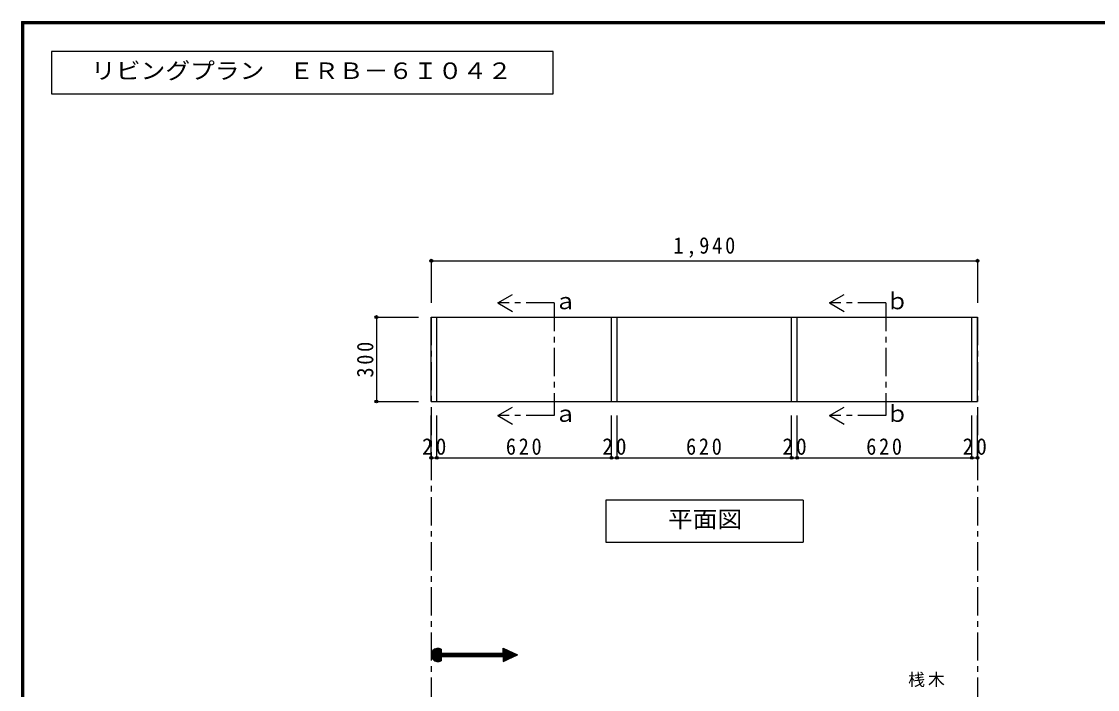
# Model space of a CAD drawing. Units: millimetres at full size, sheet at 1:20. Extents: x -3922 to 3878, y -2932 to 2722.
# Drawn here: x -3922 to -100, y 350 to 2722 of the extents above; entities that cross this region are included whole.
import ezdxf
from ezdxf.enums import TextEntityAlignment as Align

# ---------------------------------------------------------------- set-up
doc = ezdxf.new("R2010")
doc.units = ezdxf.units.MM
doc.header["$LTSCALE"] = 20
doc.header["$PDMODE"] = 32
doc.header["$PDSIZE"] = 10
doc.linetypes.add('CHAIN1', pattern=[8, 5, -1, 1, -1])
for name, color, linetype in [('0-2_本体', 2, 'Continuous'), ('0-3_固定棚', 3, 'Continuous'), ('0-A_文字', 7, 'Continuous'), ('0-B_寸法', 4, 'Continuous'), ('F-1_枠', 6, 'Continuous')]:
    doc.layers.add(name, color=color, linetype=linetype)
doc.styles.add('ＭＳ ゴシック', font='')
doc.styles.get('ＭＳ ゴシック').set_extended_font_data('MS Gothic')

msp = doc.modelspace()

# ---------------------------------------------------------------- linework, layer by layer
at = {"layer": '0-2_本体'}
for p, q in [((-2466.53, 1672.73), (-2446.53, 1672.73)), ((-2466.53, 1372.73), (-2466.53, 1672.73)), ((-2446.53, 1372.73), (-2446.53, 1672.73)), ((-1826.53, 1372.73), (-1826.53, 1672.73)), ((-1826.53, 1672.73), (-1806.53, 1672.73)), ((-1186.53, 1372.73), (-1186.53, 1672.73)), ((-1186.53, 1672.73), (-1166.53, 1672.73)), ((-546.53, 1372.73), (-546.53, 1672.73)), ((-546.53, 1672.73), (-526.53, 1672.73)), ((-526.53, 1372.73), (-526.53, 1672.73)), ((-2466.53, 1372.73), (-2446.53, 1372.73)), ((-546.53, 1372.73), (-526.53, 1372.73))]:
    msp.add_line(p, q, dxfattribs=at)
at = {"layer": '0-2_本体', "color": 3}
msp.add_line((-2466.53, 1372.73), (-526.53, 1372.73), dxfattribs=at)
at = {"layer": '0-2_本体'}
for points in [[(-1826.53, 1372.73), (-1806.53, 1372.73), (-1806.53, 1672.73)], [(-1186.53, 1372.73), (-1166.53, 1372.73), (-1166.53, 1672.73)]]:
    msp.add_lwpolyline(points, dxfattribs=at)
at = {"layer": '0-3_固定棚'}
for p, q in [((-2446.53, 1672.73), (-1826.53, 1672.73)), ((-1806.53, 1672.73), (-1186.53, 1672.73)), ((-1166.53, 1672.73), (-546.53, 1672.73))]:
    msp.add_line(p, q, dxfattribs=at)
at = {"layer": '0-A_文字'}
for p, q in [((-3815.36, 2615.63), (-3815.36, 2465.63)), ((-2033.88, 2615.63), (-3815.36, 2615.63)), ((-2033.88, 2465.63), (-2033.88, 2615.63)), ((-3815.36, 2465.63), (-2033.88, 2465.63)), ((-2230.02, 1722.73), (-2178.06, 1752.73)), ((-2230.02, 1722.73), (-2178.06, 1692.73)), ((-1051.36, 1722.73), (-999.39, 1752.73)), ((-1051.36, 1722.73), (-999.39, 1692.73)), ((-2230.02, 1322.73), (-2178.06, 1352.73)), ((-1051.36, 1322.73), (-999.39, 1352.73)), ((-2230.02, 1322.73), (-2178.06, 1292.73)), ((-1051.36, 1322.73), (-999.39, 1292.73)), ((-1846.03, 1022.73), (-1846.03, 872.73)), ((-1145.03, 1022.73), (-1846.03, 1022.73)), ((-1145.03, 1022.73), (-1145.03, 872.73)), ((-1846.03, 872.73), (-1145.03, 872.73)), ((-2466.53, 472.25), (-2442.57, 496.2)), ((-2466.39, 475.22), (-2445.54, 496.06)), ((-2466.34, 469.61), (-2439.93, 496.02)), ((-2465.91, 467.21), (-2437.53, 495.58)), ((-2465.73, 478.71), (-2449.03, 495.4)), ((-2465.28, 465.01), (-2435.34, 494.96)), ((-2464.48, 462.98), (-2433.3, 494.16)), ((-2463.97, 483.29), (-2453.62, 493.65)), ((-2463.54, 461.09), (-2431.42, 493.22)), ((-2462.46, 459.34), (-2431.12, 490.69)), ((-2461.26, 457.72), (-2431.12, 487.86)), ((-2459.93, 456.22), (-2431.12, 485.03)), ((-2458.48, 454.84), (-2431.12, 482.21)), ((-2456.91, 453.58), (-2431.12, 479.38)), ((-2455.22, 452.44), (-2429.17, 478.49)), ((-2453.4, 451.44), (-2426.34, 478.49)), ((-2451.43, 450.57), (-2423.51, 478.49)), ((-2449.31, 449.87), (-2420.68, 478.49)), ((-2447.01, 449.34), (-2431.12, 465.23)), ((-2444.48, 449.04), (-2431.12, 462.41)), ((-2441.67, 449.02), (-2431.12, 459.58)), ((-2431.12, 466.7), (-2431.12, 452.15)), ((-2431.12, 466.7), (-2210.63, 466.7)), ((-2429.65, 466.7), (-2417.86, 478.49)), ((-2426.82, 466.7), (-2415.03, 478.49)), ((-2423.99, 466.7), (-2412.2, 478.49)), ((-2421.17, 466.7), (-2409.37, 478.49)), ((-2418.34, 466.7), (-2406.54, 478.49)), ((-2415.51, 466.7), (-2403.71, 478.49)), ((-2412.68, 466.7), (-2400.89, 478.49)), ((-2409.85, 466.7), (-2398.06, 478.49)), ((-2407.02, 466.7), (-2395.23, 478.49)), ((-2404.19, 466.7), (-2392.4, 478.49)), ((-2401.37, 466.7), (-2389.57, 478.49)), ((-2398.54, 466.7), (-2386.74, 478.49)), ((-2395.71, 466.7), (-2383.92, 478.49)), ((-2392.88, 466.7), (-2381.09, 478.49)), ((-2390.05, 466.7), (-2378.26, 478.49)), ((-2387.22, 466.7), (-2375.43, 478.49)), ((-2384.4, 466.7), (-2372.6, 478.49)), ((-2381.57, 466.7), (-2369.77, 478.49)), ((-2378.74, 466.7), (-2366.94, 478.49)), ((-2375.91, 466.7), (-2364.12, 478.49)), ((-2373.08, 466.7), (-2361.29, 478.49)), ((-2370.25, 466.7), (-2358.46, 478.49)), ((-2367.42, 466.7), (-2355.63, 478.49)), ((-2364.6, 466.7), (-2352.8, 478.49)), ((-2361.77, 466.7), (-2349.97, 478.49)), ((-2358.94, 466.7), (-2347.15, 478.49)), ((-2356.11, 466.7), (-2344.32, 478.49)), ((-2353.28, 466.7), (-2341.49, 478.49)), ((-2350.45, 466.7), (-2338.66, 478.49)), ((-2347.63, 466.7), (-2335.83, 478.49)), ((-2344.8, 466.7), (-2333, 478.49)), ((-2341.97, 466.7), (-2330.18, 478.49)), ((-2339.14, 466.7), (-2327.35, 478.49)), ((-2336.31, 466.7), (-2324.52, 478.49)), ((-2333.48, 466.7), (-2321.69, 478.49)), ((-2330.66, 466.7), (-2318.86, 478.49)), ((-2327.83, 466.7), (-2316.03, 478.49)), ((-2325, 466.7), (-2313.2, 478.49)), ((-2322.17, 466.7), (-2310.38, 478.49)), ((-2319.34, 466.7), (-2307.55, 478.49)), ((-2316.51, 466.7), (-2304.72, 478.49)), ((-2313.68, 466.7), (-2301.89, 478.49)), ((-2310.86, 466.7), (-2299.06, 478.49)), ((-2308.03, 466.7), (-2296.23, 478.49)), ((-2305.2, 466.7), (-2293.41, 478.49)), ((-2302.37, 466.7), (-2290.58, 478.49)), ((-2299.54, 466.7), (-2287.75, 478.49)), ((-2296.71, 466.7), (-2284.92, 478.49)), ((-2293.89, 466.7), (-2282.09, 478.49)), ((-2291.06, 466.7), (-2279.26, 478.49)), ((-2288.23, 466.7), (-2276.44, 478.49)), ((-2285.4, 466.7), (-2273.61, 478.49)), ((-2282.57, 466.7), (-2270.78, 478.49)), ((-2279.74, 466.7), (-2267.95, 478.49)), ((-2276.92, 466.7), (-2265.12, 478.49)), ((-2274.09, 466.7), (-2262.29, 478.49)), ((-2271.26, 466.7), (-2259.46, 478.49)), ((-2268.43, 466.7), (-2256.64, 478.49)), ((-2265.6, 466.7), (-2253.81, 478.49)), ((-2262.77, 466.7), (-2250.98, 478.49)), ((-2259.94, 466.7), (-2248.15, 478.49)), ((-2257.12, 466.7), (-2245.32, 478.49)), ((-2254.29, 466.7), (-2242.49, 478.49)), ((-2251.46, 466.7), (-2239.67, 478.49)), ((-2248.63, 466.7), (-2236.84, 478.49)), ((-2245.8, 466.7), (-2234.01, 478.49)), ((-2242.97, 466.7), (-2231.18, 478.49)), ((-2240.15, 466.7), (-2228.35, 478.49)), ((-2237.32, 466.7), (-2225.52, 478.49)), ((-2234.49, 466.7), (-2222.7, 478.49)), ((-2231.66, 466.7), (-2219.87, 478.49)), ((-2228.83, 466.7), (-2217.04, 478.49)), ((-2226, 466.7), (-2214.21, 478.49)), ((-2223.18, 466.7), (-2211.38, 478.49)), ((-2220.35, 466.7), (-2197.12, 489.93)), ((-2217.52, 466.7), (-2195.19, 489.03)), ((-2214.69, 466.7), (-2193.25, 488.13)), ((-2211.86, 466.7), (-2191.32, 487.24)), ((-2210.63, 496.21), (-2159.81, 472.6)), ((-2210.63, 478.49), (-2210.63, 496.21)), ((-2210.63, 493.39), (-2208.7, 495.31)), ((-2210.63, 490.56), (-2206.77, 494.42)), ((-2210.63, 487.73), (-2204.84, 493.52)), ((-2210.63, 484.9), (-2202.91, 492.62)), ((-2210.63, 482.07), (-2200.98, 491.72)), ((-2210.63, 479.24), (-2199.05, 490.83)), ((-2210.63, 465.1), (-2189.39, 486.34)), ((-2210.63, 462.27), (-2187.46, 485.44)), ((-2210.63, 459.45), (-2185.53, 484.55)), ((-2210.63, 456.62), (-2183.6, 483.65)), ((-2210.63, 453.79), (-2181.67, 482.75)), ((-2210.63, 450.96), (-2179.74, 481.85)), ((-2210.63, 448.99), (-2159.81, 472.6)), ((-2210.63, 466.7), (-2210.63, 448.99)), ((-2209.04, 449.73), (-2177.81, 480.96)), ((-2203.75, 452.18), (-2175.87, 480.06)), ((-2198.47, 454.64), (-2173.94, 479.16)), ((-2193.19, 457.09), (-2172.01, 478.26)), ((-2187.9, 459.54), (-2170.08, 477.37)), ((-2182.62, 462), (-2168.15, 476.47)), ((-2177.34, 464.45), (-2166.22, 475.57)), ((-2172.06, 466.91), (-2164.29, 474.68)), ((-2166.77, 469.36), (-2162.36, 473.78)), ((-2161.49, 471.82), (-2160.42, 472.88)), ((-2438.45, 449.41), (-2431.12, 456.75)), ((-2434.5, 450.54), (-2431.12, 453.92))]:
    msp.add_line(p, q, dxfattribs=at)
at = {"layer": '0-A_文字', "linetype": 'CHAIN1'}
for p, q in [((-2030.02, 1722.73), (-2230.02, 1722.73)), ((-2030.02, 1722.73), (-2030.02, 1322.73)), ((-851.36, 1722.73), (-1051.36, 1722.73)), ((-851.36, 1722.73), (-851.36, 1322.73)), ((-2466.53, 1672.73), (-2466.53, -1711.27)), ((-526.53, 1672.73), (-526.53, -1711.27)), ((-2030.02, 1322.73), (-2230.02, 1322.73)), ((-851.36, 1322.73), (-1051.36, 1322.73))]:
    msp.add_line(p, q, dxfattribs=at)
at = {"layer": '0-A_文字'}
msp.add_lwpolyline([(-2431.12, 493.04), (-2431.12, 478.49), (-2210.63, 478.49)], dxfattribs=at)
msp.add_arc((-2442.92, 472.6), 23.61, 60, 300, dxfattribs=at)
at = {"layer": '0-B_寸法'}
for p, q in [((-2466.53, 1872.73), (-526.53, 1872.73)), ((-2466.53, 1872.73), (-2466.53, 1722.73)), ((-526.53, 1872.73), (-526.53, 1722.73)), ((-2661.53, 1672.73), (-2511.53, 1672.73)), ((-2661.53, 1672.73), (-2661.53, 1372.73)), ((-2661.53, 1372.73), (-2511.53, 1372.73)), ((-2466.53, 1172.73), (-2466.53, 1322.73)), ((-2446.53, 1172.73), (-2446.53, 1322.73)), ((-1826.53, 1172.73), (-1826.53, 1322.73)), ((-1806.53, 1172.73), (-1806.53, 1322.73)), ((-1186.53, 1172.73), (-1186.53, 1322.73)), ((-1166.53, 1172.73), (-1166.53, 1322.73)), ((-546.53, 1172.73), (-546.53, 1322.73)), ((-526.53, 1172.73), (-526.53, 1322.73)), ((-2466.53, 1172.73), (-2446.53, 1172.73)), ((-2446.53, 1172.73), (-1826.53, 1172.73)), ((-1826.53, 1172.73), (-1806.53, 1172.73)), ((-1806.53, 1172.73), (-1186.53, 1172.73)), ((-1186.53, 1172.73), (-1166.53, 1172.73)), ((-1166.53, 1172.73), (-546.53, 1172.73)), ((-546.53, 1172.73), (-526.53, 1172.73))]:
    msp.add_line(p, q, dxfattribs=at)
at = {"layer": '0-B_寸法', "color": 7}
for p in [(-2466.53, 1872.73), (-526.53, 1872.73), (-2661.53, 1672.73), (-2661.53, 1372.73), (-2466.53, 1172.73), (-2446.53, 1172.73), (-1826.53, 1172.73), (-1806.53, 1172.73), (-1186.53, 1172.73), (-1166.53, 1172.73), (-546.53, 1172.73), (-526.53, 1172.73)]:
    msp.add_point(p, dxfattribs=at)
at = {"layer": 'F-1_枠'}
for p, q in [((-3922.03, 2722.29), (-3922.03, -2864.37)), ((-3922.03, 2722.29), (3877.97, 2722.29)), ((-3922.03, 2718.96), (3877.97, 2718.96)), ((-3922.03, 2715.63), (3877.97, 2715.63)), ((-3918.7, 2722.29), (-3918.7, -2864.37)), ((-3915.36, 2722.29), (-3915.36, -2864.37))]:
    msp.add_line(p, q, dxfattribs=at)

# ---------------------------------------------------------------- texts
at = {"layer": '0-A_文字', "style": 'ＭＳ ゴシック', "width": 1.1}
for s, p in [('リビングプラン\u3000ＥＲＢ－６Ｉ０４２', (-3675.36, 2500.63)), ('平面図', (-1626.03, 907.73))]:
    msp.add_text(s, height=58.65, dxfattribs=at).set_placement(p, align=Align.BOTTOM_LEFT)
at = {"layer": '0-A_文字', "style": 'ＭＳ ゴシック'}
for s, p in [('ｂ', (-851.36, 1682.73)), ('ａ', (-2030.02, 1682.73)), ('ａ', (-2030.02, 1282.73)), ('ｂ', (-851.36, 1282.73))]:
    msp.add_text(s, height=58.65, dxfattribs=at).set_placement(p, align=Align.BOTTOM_LEFT)
at = {"layer": '0-A_文字', "insert": (-772.73, 358.08), "char_height": 43.99, "attachment_point": 7, "style": 'ＭＳ ゴシック'}
msp.add_mtext('\\T1.17;桟木', dxfattribs=at)
at = {"layer": '0-B_寸法', "color": 7, "char_height": 58.65, "attachment_point": 7, "style": 'ＭＳ ゴシック'}
for s, insert in [('\\T1.28;\\W0.9;1,940', (-1606.53, 1882.73)), ('\\T1.27;\\W0.95;20', (-2499.03, 1182.73)), ('\\T1.27;\\W0.9;620', (-2201.53, 1182.73)), ('\\T1.27;\\W0.95;20', (-1859.03, 1182.73)), ('\\T1.27;\\W0.9;620', (-1561.53, 1182.73)), ('\\T1.27;\\W0.95;20', (-1219.03, 1182.73)), ('\\T1.27;\\W0.9;620', (-921.53, 1182.73)), ('\\T1.27;\\W0.95;20', (-579.03, 1182.73))]:
    msp.add_mtext(s, dxfattribs=dict(at, insert=insert))
at = {"layer": '0-B_寸法', "color": 7, "insert": (-2671.53, 1457.73), "char_height": 58.65, "attachment_point": 7, "rotation": 90, "style": 'ＭＳ ゴシック'}
msp.add_mtext('\\T1.27;\\W0.9;300', dxfattribs=at)

doc.saveas('drawing.dxf')
